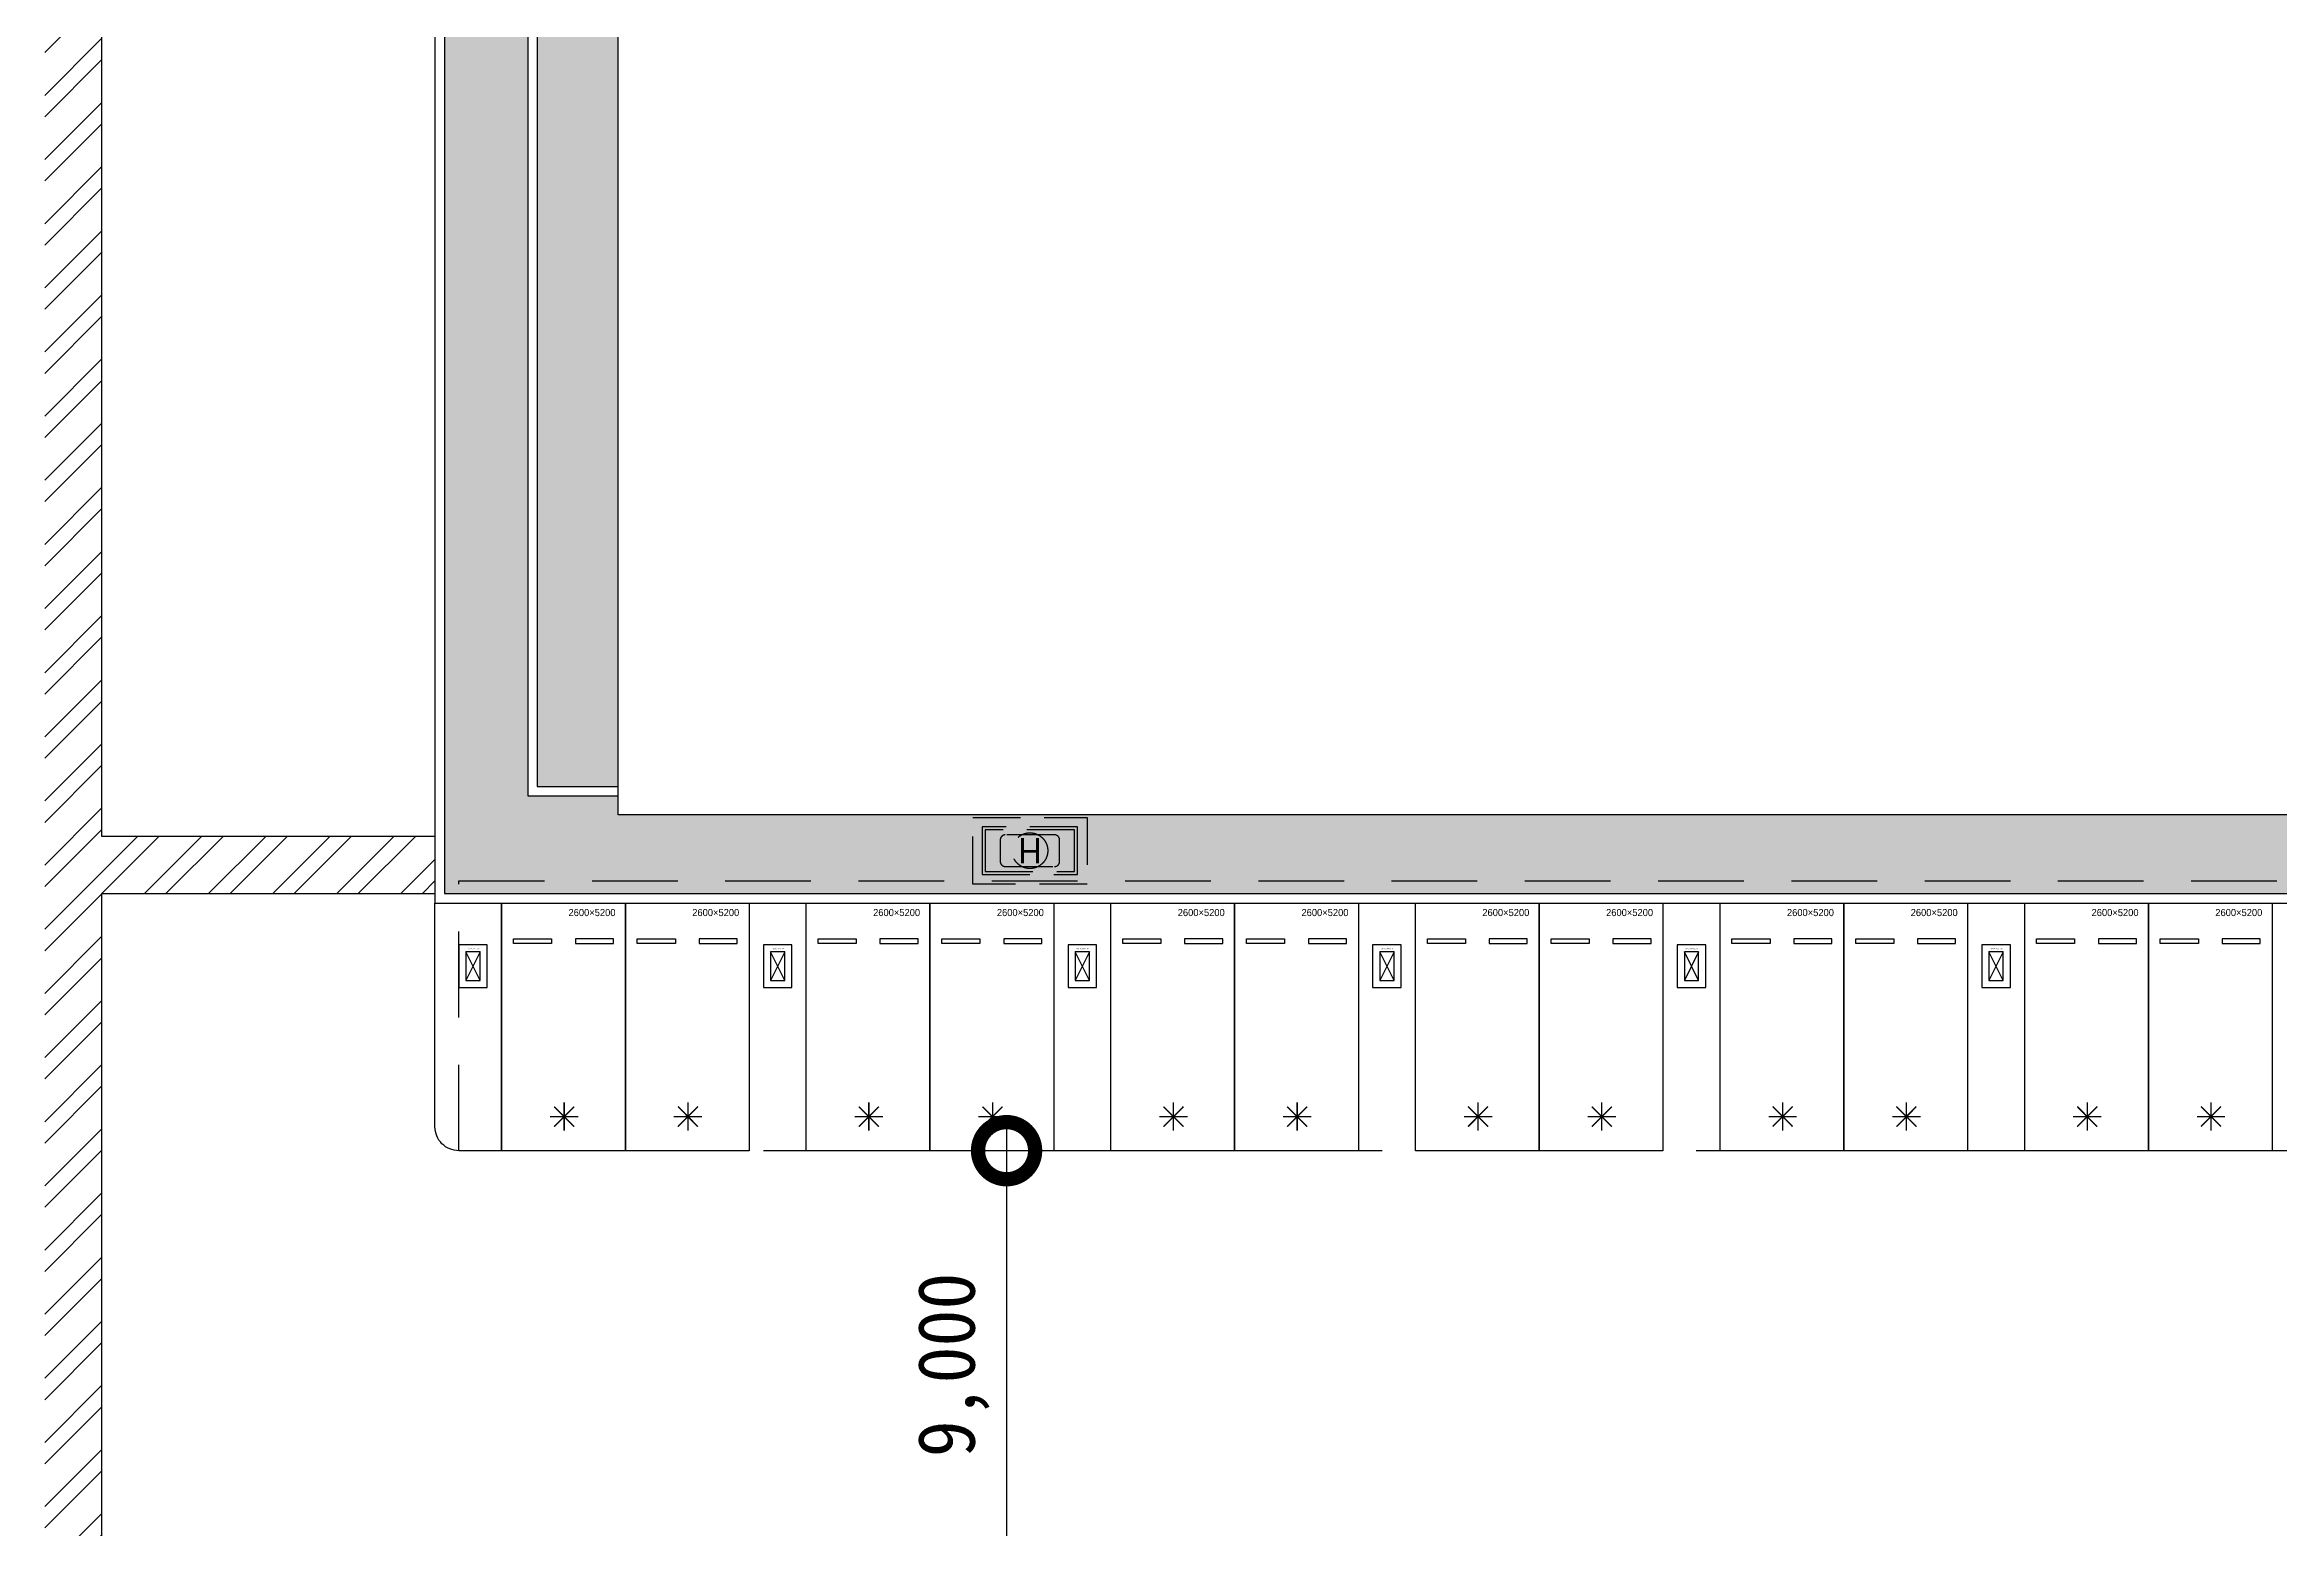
# Model space of a CAD drawing. Header units: millimetres. Extents: x -58335 to 291665, y -66693 to 213307.
# Drawn here: x 37454 to 84404, y 19475 to 50630 of the extents above; entities that cross this region are included whole.
import ezdxf
from ezdxf.enums import TextEntityAlignment as Align

# ---------------------------------------------------------------- set-up
doc = ezdxf.new("R2010")
doc.units = ezdxf.units.MM
doc.header["$LTSCALE"] = 1000
doc.linetypes.add('X-SITE$0$H1', pattern=[1.5, 1, -0.5])
doc.linetypes.add('X-SITE$0$HID', pattern=[2.8, 1.8, -1])
for name, color, linetype in [('X-SITE$0$-MY-hatch', 254, 'Continuous'), ('X-SITE$0$-MY-계획선', 253, 'Continuous'), ('X-SITE$0$-MY-녹지', 254, 'Continuous'), ('X-SITE$0$-MY-보조선', 253, 'Continuous'), ('X-SITE$0$-MY-포장Hatch', 254, 'Continuous'), ('X-SITE$0$A-ELE-8', 8, 'Continuous'), ('X-SITE$0$A-ETC-전기', 8, 'X-SITE$0$H1'), ('X-SITE$0$A-HAT', 252, 'Continuous'), ('X-SITE$0$A-PARK', 8, 'Continuous'), ('X-SITE$0$A-ROAD', 6, 'Continuous'), ('X-SITE$0$A-ROAD-PED', 8, 'Continuous'), ('X-SITE$0$BOUNDARY_추후 증축', 7, 'X-SITE$0$H1'), ('X-SITE$0$PV-COL', 8, 'Continuous'), ('X-SITE$0$PV-주차장', 6, 'Continuous')]:
    doc.layers.add(name, color=color, linetype=linetype)
doc.layers.add('X-SITE$0$NOPLOT', color=193, linetype='Continuous', plot=False)
doc.styles.add('X-SITE$0$Gdim', font='')
doc.styles.add('X-SITE$0$Gtx', font='')
doc.styles.add('X-SITE$0$WL', font='malgun.ttf')
doc.styles.add('X-SITE$0$XA-B2F_PLAN$0$XA-B2F_PLAN$0$Gtx', font='')
doc.styles.get('X-SITE$0$Gdim').set_extended_font_data('DotumChe')
doc.styles.get('X-SITE$0$Gtx').set_extended_font_data('Dotum')
doc.styles.get('X-SITE$0$XA-B2F_PLAN$0$XA-B2F_PLAN$0$Gtx').set_extended_font_data('Dotum')
doc.dimstyles.new('X-SITE$0$Gdim400', dxfattribs={"dimscale": 400, "dimtxt": 3, "dimasz": 6, "dimexe": 1.5, "dimexo": 2, "dimgap": 1, "dimtad": 1, "dimdec": 0, "dimzin": 0, "dimdsep": 46, "dimlunit": 6, "dimtxsty": 'X-SITE$0$Gdim', "dimblk": 'X-SITE$0$_DotSmall', "dimcen": 1.5, "dimdle": 1.5, "dimclrd": 1, "dimclre": 1, "dimclrt": 256, "dimazin": 0, "dimtfac": 1, "dimtdec": 0, "dimtix": 1, "dimtmove": 2, "dimatfit": 3, "dimldrblk": 'X-SITE$0$_DotSmall', "dimfxl": 1, "dimtolj": 1, "dimtzin": 0, "dimlwd": -1, "dimlwe": -1, "dimarcsym": 0})
pattern_1 = [(0, (-13126707.96, 453992), (0, 609.6), []), (90, (-13126707.96, 453992), (-609.6, 609.6), [609.6, -609.6])]
pattern_2 = [(0, (-29382.5, 14650.24), (317.5, 317.5), [158.75, -476.25]), (90, (-29303.13, 14570.87), (-317.5, 317.5), [158.75, -476.25])]

# ---------------------------------------------------------------- blocks, each defined once
blk = doc.blocks.new('X-SITE$0$240910_L-1F')
at = {"layer": 'X-SITE$0$-MY-hatch'}
h = blk.add_hatch(dxfattribs=at)
h.set_pattern_fill('HEX', color=256, scale=30)
h.set_pattern_definition([(0, (-29382.5, 14650.24), (0, 164.97784), [95.25, -190.5]), (120, (-29382.5, 14650.24), (-142.875, -82.48892), [95.25, -190.5]), (60, (-29287.25, 14650.24), (-142.875, 82.48892), [95.25, -190.5])])
h.paths.add_polyline_path([(20121, 49705), (20121, 91605), (18421, 91605), (18421, 49705)])
h = blk.add_hatch(dxfattribs=at)
h.set_pattern_fill('HEX', color=256, scale=30)
h.set_pattern_definition([(0, (-29382.5, 14650.24), (0, 164.97784), [95.25, -190.5]), (120, (-29382.5, 14650.24), (-142.875, -82.48892), [95.25, -190.5]), (60, (-29287.25, 14650.24), (-142.875, 82.48892), [95.25, -190.5])])
h.paths.add_polyline_path([(20121, 49705), (20121, 91605), (18421, 91605), (18421, 49705)])
at = {"layer": 'X-SITE$0$-MY-녹지'}
h = blk.add_hatch(dxfattribs=at)
h.set_pattern_fill('CROSS', color=256, scale=50, style=2)
h.set_pattern_definition(pattern_2)
edge = h.paths.add_edge_path()
edge.add_line((18171, 114605), (18171, 166105))
edge.add_line((18171, 166105), (47421, 166105))
edge.add_line((47421, 166105), (47421, 168105))
edge.add_line((47421, 168105), (46571, 168105))
edge.add_line((46571, 168105), (46571, 168905))
edge.add_line((46571, 168905), (47284, 168905))
edge.add_arc((45571, 168205), 1850, 22.2338, 32.7206)
edge.add_line((47128, 169205), (6314, 169205))
edge.add_line((6314, 169205), (1000, 163892))
edge.add_line((1000, 163892), (1000, -788))
edge.add_line((1000, -788), (6314, -6102))
edge.add_line((6314, -6102), (95101, -6102))
edge.add_line((95101, -6102), (95316, -5952))
edge.add_line((95316, -5952), (98071, -5952))
edge.add_line((98071, -5952), (98071, -5402))
edge.add_line((98071, -5402), (96971, -5402))
edge.add_line((96971, -5402), (96971, -4402))
edge.add_line((96971, -4402), (98071, -4402))
edge.add_line((98071, -4402), (98071, 31055))
edge.add_arc((96271, 31055), 1800, 360, 450)
edge.add_line((96271, 32855), (91071, 32855))
edge.add_arc((91071, 31055), 1800, 90, 180)
edge.add_line((89271, 31055), (89271, 30055))
edge.add_line((89271, 30055), (96471, 30055))
edge.add_line((96471, 30055), (96471, -3545))
edge.add_line((96471, -3545), (8071, -3545))
edge.add_line((8071, -3545), (8071, -795))
edge.add_line((8071, -795), (2871, -795))
edge.add_line((2871, -795), (2871, 103855))
edge.add_line((2871, 103855), (49071, 103855))
edge.add_arc((49071, 105655), 1800, 270, 360)
edge.add_line((50871, 105655), (50871, 114605))
edge.add_line((50871, 114605), (18171, 114605))
h = blk.add_hatch(dxfattribs=at)
h.set_pattern_fill('CROSS', color=256, scale=50, style=2)
h.set_pattern_definition(pattern_2)
edge = h.paths.add_edge_path()
edge.add_line((18171, 114605), (18171, 166105))
edge.add_line((18171, 166105), (47421, 166105))
edge.add_line((47421, 166105), (47421, 168105))
edge.add_line((47421, 168105), (46571, 168105))
edge.add_line((46571, 168105), (46571, 168905))
edge.add_line((46571, 168905), (47284, 168905))
edge.add_arc((45571, 168205), 1850, 22.2338, 32.7206)
edge.add_line((47128, 169205), (6314, 169205))
edge.add_line((6314, 169205), (1000, 163892))
edge.add_line((1000, 163892), (1000, -788))
edge.add_line((1000, -788), (6314, -6102))
edge.add_line((6314, -6102), (95101, -6102))
edge.add_line((95101, -6102), (95316, -5952))
edge.add_line((95316, -5952), (98071, -5952))
edge.add_line((98071, -5952), (98071, -5402))
edge.add_line((98071, -5402), (96971, -5402))
edge.add_line((96971, -5402), (96971, -4402))
edge.add_line((96971, -4402), (98071, -4402))
edge.add_line((98071, -4402), (98071, 31055))
edge.add_arc((96271, 31055), 1800, 360, 450)
edge.add_line((96271, 32855), (91071, 32855))
edge.add_arc((91071, 31055), 1800, 90, 180)
edge.add_line((89271, 31055), (89271, 30055))
edge.add_line((89271, 30055), (96471, 30055))
edge.add_line((96471, 30055), (96471, -3545))
edge.add_line((96471, -3545), (8071, -3545))
edge.add_line((8071, -3545), (8071, -795))
edge.add_line((8071, -795), (2871, -795))
edge.add_line((2871, -795), (2871, 103855))
edge.add_line((2871, 103855), (49071, 103855))
edge.add_arc((49071, 105655), 1800, 270, 360)
edge.add_line((50871, 105655), (50871, 114605))
edge.add_line((50871, 114605), (18171, 114605))
at = {"layer": 'X-SITE$0$-MY-포장Hatch'}
h = blk.add_hatch(dxfattribs=at)
h.set_pattern_fill('AR-B816', color=256, scale=3)
h.set_pattern_definition(pattern_1)
edge = h.paths.add_edge_path()
edge.add_line((21960, 91805), (62471, 91805))
edge.add_line((62471, 91805), (62471, 100355))
edge.add_arc((62471, 98555), 1800, 90, 180)
edge.add_line((60671, 98555), (60671, 93455))
edge.add_line((60671, 93455), (18271, 93455))
edge.add_arc((18271, 91655), 1800, 90, 180)
edge.add_line((16471, 91655), (16471, 47455))
edge.add_line((16471, 47455), (106471, 47455))
edge.add_line((106471, 47455), (106471, 44455))
edge.add_line((106471, 44455), (109271, 44455))
edge.add_line((109271, 44455), (109271, 49555))
edge.add_line((109271, 49555), (106221, 49555))
edge.add_line((106221, 49555), (106221, 49105))
edge.add_line((106221, 49105), (20121, 49105))
edge.add_line((20121, 49105), (20121, 49505))
edge.add_line((20121, 49505), (18221, 49505))
edge.add_line((18221, 49505), (18221, 91805))
edge.add_line((18221, 91805), (21960, 91805))
edge.add_line((21960, 91805), (21960, 91805))
h = blk.add_hatch(dxfattribs=at)
h.set_pattern_fill('AR-B816', color=256, scale=3)
h.set_pattern_definition(pattern_1)
edge = h.paths.add_edge_path()
edge.add_line((21960, 91805), (62471, 91805))
edge.add_line((62471, 91805), (62471, 100355))
edge.add_arc((62471, 98555), 1800, 90, 180)
edge.add_line((60671, 98555), (60671, 93455))
edge.add_line((60671, 93455), (18271, 93455))
edge.add_arc((18271, 91655), 1800, 90, 180)
edge.add_line((16471, 91655), (16471, 47455))
edge.add_line((16471, 47455), (106471, 47455))
edge.add_line((106471, 47455), (106471, 44455))
edge.add_line((106471, 44455), (109271, 44455))
edge.add_line((109271, 44455), (109271, 49555))
edge.add_line((109271, 49555), (106221, 49555))
edge.add_line((106221, 49555), (106221, 49105))
edge.add_line((106221, 49105), (20121, 49105))
edge.add_line((20121, 49105), (20121, 49505))
edge.add_line((20121, 49505), (18221, 49505))
edge.add_line((18221, 49505), (18221, 91805))
edge.add_line((18221, 91805), (21960, 91805))
edge.add_line((21960, 91805), (21960, 91805))
at = {"layer": 'X-SITE$0$-MY-계획선', "elevation": 0}
blk.add_lwpolyline([(20121, 91805), (18221, 91805), (18221, 49505), (20121, 49505)], dxfattribs=at)
blk.add_lwpolyline([(20121, 91805), (18221, 91805), (18221, 49505), (20121, 49505)], dxfattribs=at)
at = {"layer": 'X-SITE$0$-MY-보조선', "elevation": 0}
blk.add_lwpolyline([(20121, 91605), (18421, 91605), (18421, 49705), (20121, 49705)], dxfattribs=at)
blk.add_lwpolyline([(20121, 91605), (18421, 91605), (18421, 49705), (20121, 49705)], dxfattribs=at)
at = {"layer": 'X-SITE$0$A-ELE-8', "elevation": 0}
blk.add_lwpolyline([(106221, 91175), (106221, 49105), (20121, 49105), (20121, 91805), (62491, 91805)], dxfattribs=at)
blk.add_lwpolyline([(106221, 91175), (106221, 49105), (20121, 49105), (20121, 91805), (62491, 91805)], dxfattribs=at)
blk = doc.blocks.new('X-SITE$0$확장형')
at = {"layer": 'X-SITE$0$A-PARK'}
for p, q in [((1050, -4350), (250, -4350)), ((250, -4350), (250, -4450)), ((250, -4450), (1050, -4450)), ((1050, -4450), (1050, -4350)), ((1550, -4450), (1550, -4350)), ((1550, -4350), (2350, -4350)), ((2350, -4450), (1550, -4450)), ((2350, -4350), (2350, -4450))]:
    blk.add_line(p, q, dxfattribs=at)
blk.add_lwpolyline([(0, 0), (2600, 0), (2600, -5200), (0, -5200)], close=True, dxfattribs=at)
at = {"layer": 'X-SITE$0$A-PARK', "const_width": 30}
for points in [[(1285, -418), (1285, -1013)], [(1582, -716), (988, -716)], [(1582, -716), (988, -716)], [(1075, -505), (1495, -926)], [(1495, -505), (1075, -926)]]:
    blk.add_lwpolyline(points, dxfattribs=at)
at = {"layer": 'X-SITE$0$NOPLOT', "ltscale": 10, "style": 'X-SITE$0$XA-B2F_PLAN$0$XA-B2F_PLAN$0$Gtx'}
blk.add_text('2600×5200', height=150, rotation=180, dxfattribs=at).set_placement((701, -5001), align=Align.MIDDLE_CENTER)
blk = doc.blocks.new('X-SITE$0$A$Cc6527170')
for p, q in [((350, 525), (50, -75)), ((350, -75), (50, 525))]:
    blk.add_line(p, q)
for points in [[(-100, -225), (500, -225), (500, 675), (-100, 675)], [(50, -75), (350, -75), (350, 525), (50, 525)]]:
    blk.add_lwpolyline(points, close=True)
at = {"linetype": 'Continuous', "style": 'X-SITE$0$Gtx'}
blk.add_text('주차장 PV 캐노피 기둥', height=20, dxfattribs=at).set_placement((200, 588, 0), align=Align.MIDDLE)
blk = doc.blocks.new('X-SITE$0$_DotSmall')
at = {"color": 0, "linetype": 'ByBlock', "const_width": 0.5}
blk.add_lwpolyline([(-0.0625, 0, 1), (0.0625, 0, 1)], format="xyb", close=True, dxfattribs=at)
blk = doc.blocks.new('*D342')
at = {"layer": 'Defpoints', "color": 0, "transparency": 16777216}
for p in [(59854, 27405), (57663, 18405), (59854, 18405)]:
    blk.add_point(p, dxfattribs=at)
at = {"layer": 'X-SITE$0$NOPLOT', "color": 1, "transparency": 16777216}
for p, q in [((57663, 28005), (57663, 17805)), ((59054, 27405), (57063, 27405)), ((59054, 18405), (57063, 18405))]:
    blk.add_line(p, q, dxfattribs=at)
at = {"layer": 'X-SITE$0$NOPLOT', "color": 1, "transparency": 16777216, "xscale": 2400, "yscale": 2400, "zscale": 2400}
for p, rotation in [((57663, 27405), 90), ((57663, 18405), 270)]:
    blk.add_blockref('X-SITE$0$_DotSmall', p, dxfattribs=dict(at, rotation=rotation))
at = {"layer": 'X-SITE$0$NOPLOT', "transparency": 16777216, "insert": (56549, 22905), "char_height": 1200, "attachment_point": 5, "rotation": 90, "style": 'X-SITE$0$Gdim'}
blk.add_mtext('\\A1;9,000', dxfattribs=at)
blk = doc.blocks.new('통신맨홀(2400X1400)')
for points in [[(2400, 0), (0, 0), (0, 1400), (2400, 1400)], [(2400, 0), (0, 0), (0, 1400), (2400, 1400)], [(2200, 1200), (200, 1200), (200, 200), (2200, 200)], [(2200, 1200), (200, 1200), (200, 200), (2200, 200)], [(2137, 1137), (263, 1137), (263, 263), (2137, 263)]]:
    blk.add_lwpolyline(points, close=True)
blk.add_lwpolyline([(1718, 1032), (682, 1032, 0.414214), (576, 926), (576, 474, 0.414214), (682, 368), (1718, 368, 0.414214), (1824, 474), (1824, 926, 0.414214)], format="xyb", close=True)
blk.add_circle((1200, 700), 375)
at = {"style": 'X-SITE$0$WL'}
blk.add_text('H', height=526, rotation=180, dxfattribs=at).set_placement((1200, 700), align=Align.MIDDLE)
blk.add_text('H', height=526, rotation=180, dxfattribs=at).set_placement((1200, 700), align=Align.MIDDLE)

msp = doc.modelspace()

# ---------------------------------------------------------------- hatches: boundary and pattern name
at = {"layer": 'X-SITE$0$A-ROAD-PED'}
h = msp.add_hatch(dxfattribs=at)
h.set_pattern_fill('ANSI32', color=253, scale=100)
h.set_pattern_definition([(45, (-73835.05, -75193.2), (-673.5192, 673.5192), []), (45, (-73386, -75193.2), (-673.5192, 673.5192), [])])
h.paths.add_polyline_path([(112453.6, -6195), (112453.6, 12005), (118453.6, 12005), (118453.6, -17995), (119453.6, -17995), (119453.6, 15205), (118453.6, 15205), (118453.6, 13205), (112453.6, 13205), (112453.6, 32605), (111253.6, 32605), (111253.6, 13205), (38653.6, 13205), (38653.6, 32805), (45653.6, 32805), (45653.6, 34005), (38653.6, 34005), (38653.6, 89005), (37453.6, 89005), (37453.6, -13995), (37653.6, -13995), (37653.6, -17995), (38653.6, -17995), (38653.6, -6195)])
h.paths.add_polyline_path([(111253.6, -4995), (38653.6, -4995), (38653.6, 12005), (111253.6, 12005)], flags=16)

# ---------------------------------------------------------------- linework, layer by layer
at = {"layer": 'X-SITE$0$A-HAT', "elevation": 0}
msp.add_lwpolyline([(45853.6, 77005), (45853.6, 32805), (135853.6, 32805), (135853.6, -20501.8)], dxfattribs=at)
at = {"layer": 'X-SITE$0$A-ROAD', "elevation": 0}
msp.add_lwpolyline([(45653.6, 77005), (45653.6, 32605), (135653.6, 32605), (135653.6, -20501.8, 0.4142136), (141653.6, -26501.8)], format="xyb", dxfattribs=at)
at = {"layer": 'X-SITE$0$A-ROAD-PED', "elevation": 0}
for points in [[(45653.6, 34005), (38653.6, 34005), (38653.6, 89005)], [(111253.6, 32605), (111253.6, 13205), (38653.6, 13205), (38653.6, 32805), (45653.6, 32805)]]:
    msp.add_lwpolyline(points, dxfattribs=at)
msp.add_lwpolyline([(47053.6, 32605), (47053.6, 27405), (46153.6, 27405, -0.4142136), (45653.6, 27905), (45653.6, 32605)], format="xyb", dxfattribs=at)
at = {"layer": 'X-SITE$0$BOUNDARY_추후 증축', "ltscale": 3, "elevation": 0}
msp.add_lwpolyline([(135603.6, 76505), (135603.6, 34455), (49503.6, 34455), (49503.6, 77155), (91853.6, 77155)], dxfattribs=at)
at = {"layer": 'X-SITE$0$NOPLOT'}
msp.add_lwpolyline([(174178, 106743.3, 0.0027012), (173847.4, 103015), (177053.6, 103015), (177053.6, 94415), (173239.2, 94415, 0.0026992), (173042, 90680), (181753.6, 90680), (181753.6, 28305), (144153.6, 28305), (144153.6, 76505), (135603.6, 76505), (135603.6, 34455), (49503.6, 34455), (49503.6, 77155), (91703.6, 77155), (91703.6, 149455), (177803.6, 149455), (177803.6, 106755), (174179.2, 106755)], format="xyb", dxfattribs=at)
at = {"layer": 'X-SITE$0$PV-주차장', "linetype": 'X-SITE$0$HID', "elevation": 0}
msp.add_lwpolyline([(46153.6, 33075), (132753.6, 33075), (132753.6, 27405), (46153.6, 27405)], close=True, dxfattribs=at)

# ---------------------------------------------------------------- block references
msp.add_blockref('X-SITE$0$240910_L-1F', (29382.5, -14650.2))
at = {"layer": 'X-SITE$0$A-ETC-전기'}
msp.add_blockref('통신맨홀(2400X1400)', (56953.6, 33005), dxfattribs=at)
at = {"layer": 'X-SITE$0$A-PARK', "rotation": 180}
for p in [(49653.6, 27405), (52253.6, 27405), (56053.6, 27405), (58653.6, 27405), (62453.6, 27405), (65053.6, 27405), (68853.6, 27405), (71453.6, 27405), (75253.6, 27405), (77853.6, 27405), (81653.6, 27405), (84253.6, 27405)]:
    msp.add_blockref('X-SITE$0$확장형', p, dxfattribs=at)
at = {"layer": 'X-SITE$0$PV-COL'}
for p in [(46253.6, 31055), (52653.6, 31055), (59053.6, 31055), (65453.6, 31055), (71853.6, 31055), (78253.6, 31055)]:
    msp.add_blockref('X-SITE$0$A$Cc6527170', p, dxfattribs=at)

# ---------------------------------------------------------------- dimensions: what is measured, and where the dimension line sits
at = {"layer": 'X-SITE$0$NOPLOT'}
dim = msp.add_linear_dim(base=(57663.3, 18405), p1=(59853.6, 27405), p2=(59853.6, 18405), angle=270, dimstyle='X-SITE$0$Gdim400', override={"dimfxl": 2, "dimarcsym": 2}, dxfattribs=at)
dim.commit()
dim.dimension.update_dxf_attribs({"geometry": '*D342', "text_midpoint": (56549.1, 22905)})

doc.saveas('drawing.dxf')
